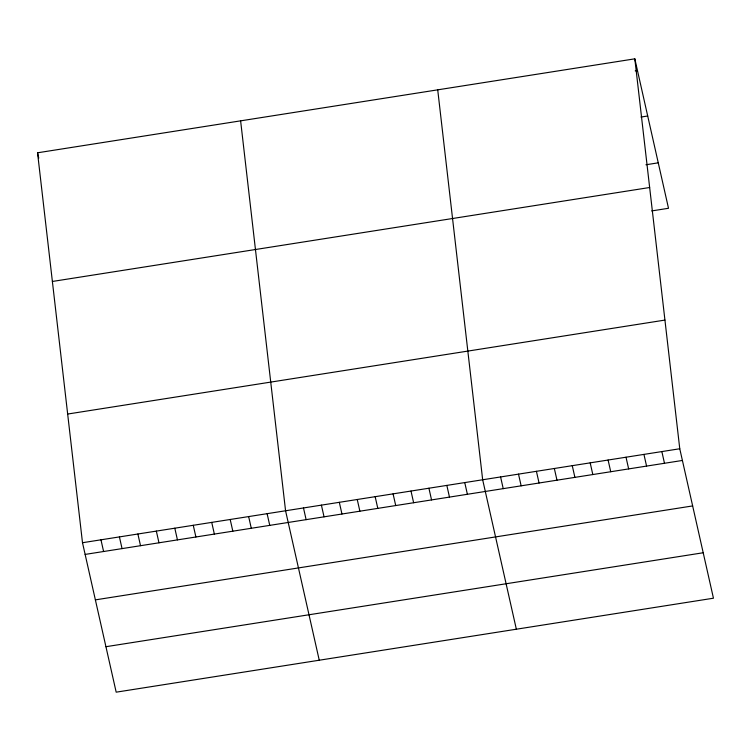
<?xml version="1.0" encoding="UTF-8"?>
<svg xmlns="http://www.w3.org/2000/svg" width="751" height="751" viewBox="0 0 751 751"><rect width="100%" height="100%" fill="white"/><g stroke="black" fill="none" stroke-linecap="round" stroke-linejoin="round"><path stroke-width="1.13" d="M634.82 58.831L679.768 448.76L713.45 598.209L116.18 692.169L82.497 542.72L37.55 152.791L634.82 58.831L668.503 208.28L651.699 210.928M635.215 70.885L637.458 70.538M640.988 117.053L647.7 115.992M645.935 164.76L658.261 162.826M52.382 281.465L649.653 187.506M67.665 414.045L664.935 320.086M82.497 542.72L679.768 448.76M85.135 554.416L682.406 460.457M95.377 599.871L692.647 505.921M105.938 646.705L703.208 552.755M661.856 451.576L664.485 463.273M643.936 454.393L646.573 466.099M626.015 457.218L628.653 468.915M608.094 460.034L610.732 471.731M590.183 462.851L592.821 474.557M572.262 465.667L574.9 477.373M554.341 468.493L556.979 480.189M536.421 471.309L539.058 483.006M518.509 474.125L521.147 485.831M500.588 476.941L503.226 488.648M516.35 629.216L482.668 479.767L437.72 89.838M464.756 482.583L467.385 494.28M446.836 485.399L449.474 497.106M428.915 488.225L431.553 499.922M410.994 491.041L413.632 502.738M393.083 493.858L395.721 505.554M375.162 496.674L377.8 508.38M357.241 499.499L359.879 511.196M339.321 502.316L341.958 514.013M321.409 505.132L324.047 516.838M303.488 507.948L306.126 519.654M319.25 660.223L285.568 510.774L240.62 120.845M267.112 513.675L269.75 525.371M248.647 516.575L251.285 528.282M230.191 519.485L232.829 531.182M211.726 522.386L214.364 534.092M193.26 525.287L195.898 536.993M174.805 528.197L177.443 539.894M156.339 531.098L158.977 542.804M137.884 534.008L140.521 545.705M37.55 152.791L38.752 158.114M119.418 536.909L122.056 548.606M100.963 539.809L103.6 551.516"/></g></svg>
